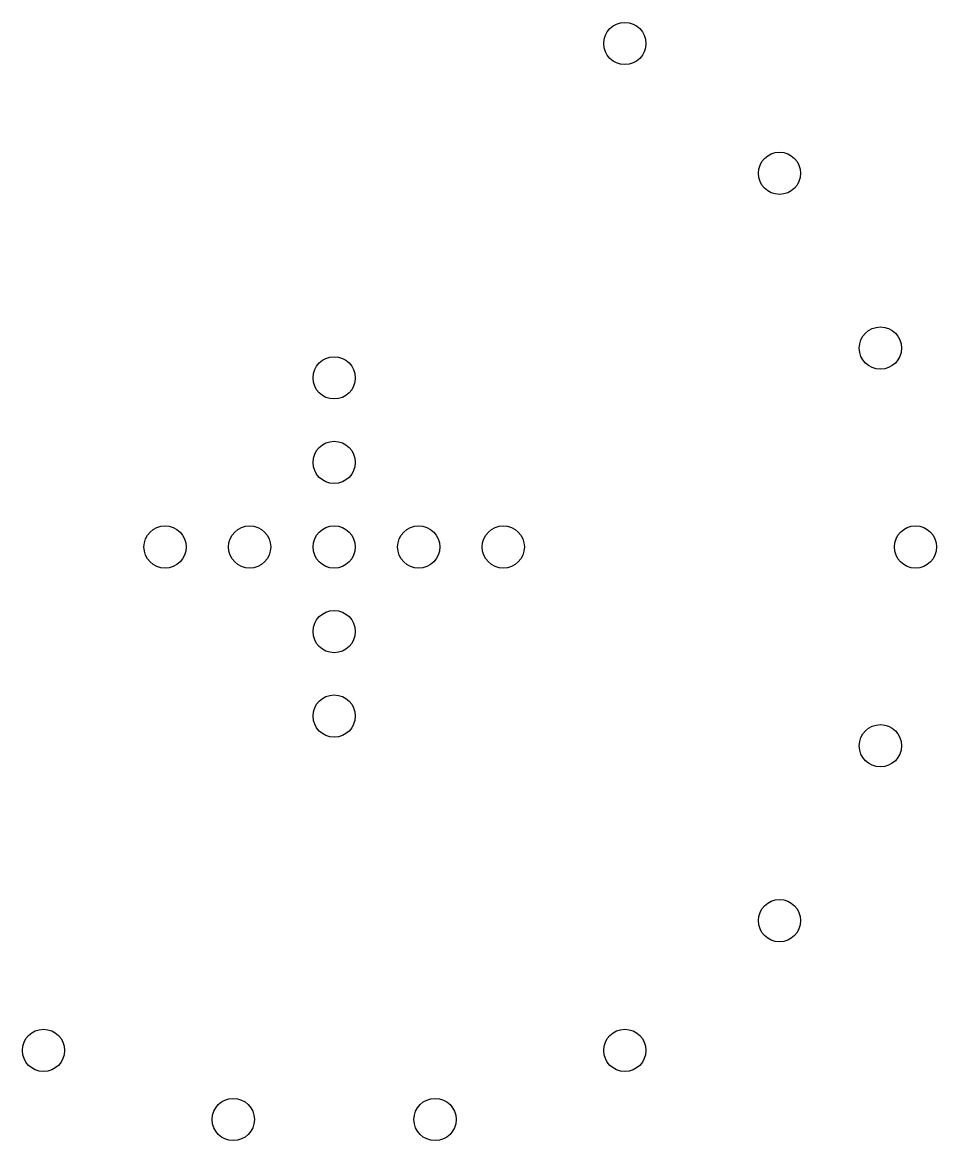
# Model space of a CAD drawing. Header units: millimetres. Extents: x -47.5 to 47.5, y -38.1 to 38.1.
# Drawn here: x 30.77 to 35.1, y -17.6 to -12.31 of the extents above; entities that cross this region are included whole.
import ezdxf

# ---------------------------------------------------------------- set-up
doc = ezdxf.new("R2010")
doc.units = ezdxf.units.MM
doc.header["$MEASUREMENT"] = 0
doc.layers.add('L1', color=7, linetype='Continuous')

msp = doc.modelspace()

# ---------------------------------------------------------------- linework, layer by layer
at = {"layer": 'L1'}
for centre in [(33.625, -12.4054), (34.3566, -13.0193), (34.8341, -13.8464), (32.25, -13.987), (32.25, -14.387), (31.45, -14.787), (31.85, -14.787), (32.25, -14.787), (32.65, -14.787), (33.05, -14.787), (35, -14.787), (32.25, -15.187), (32.25, -15.587), (34.8341, -15.7275), (34.3566, -16.5546), (30.875, -17.1685), (33.625, -17.1685), (31.7724, -17.4952), (32.7275, -17.4952)]:
    msp.add_circle(centre, 0.1, dxfattribs=at)

doc.saveas('drawing.dxf')
